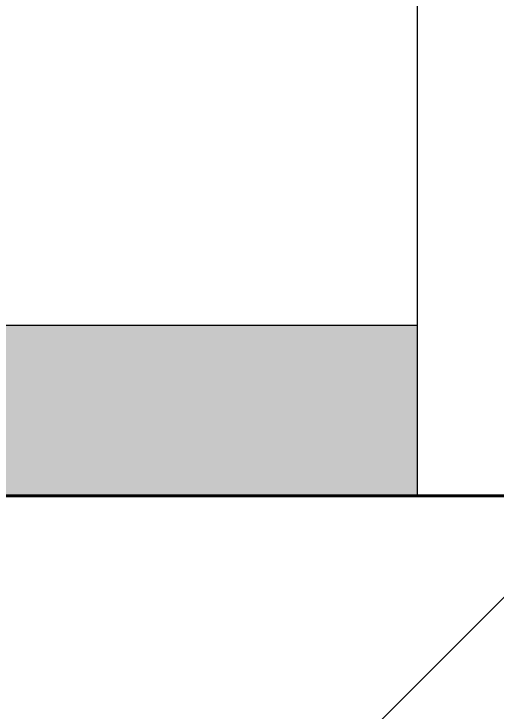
# Model space of a CAD drawing. Header units: millimetres. Extents: x -60946 to 138510, y -262288 to 24501.
# Drawn here: x 49420.8 to 49491.5, y 3623.4 to 3725.7 of the extents above; entities that cross this region are included whole.
import ezdxf

# ---------------------------------------------------------------- set-up
doc = ezdxf.new("R2010")
doc.units = ezdxf.units.MM
doc.layers.add('2)Тип-4', color=7, linetype='Continuous', lineweight=30, true_color=0x0080c0)
for name, color, linetype, lineweight in [('Несущие колонны', 7, 'Continuous', 18), ('Размеры', 7, 'Continuous', 9), ('Стены внутренние', 7, 'Continuous', 18)]:
    doc.layers.add(name, color=color, linetype=linetype, lineweight=lineweight)
doc.styles.add('GOST Common_3', font='', dxfattribs={"width": 0.9, "height": 200})
doc.styles.get('GOST Common_3').set_extended_font_data('GOST Common')
doc.dimstyles.new('ADSK_Основной_2_0_2', dxfattribs={"dimscale": 304.8, "dimtxt": 201.142999, "dimasz": 0.463911, "dimexe": 0.328084, "dimexo": 0.328084, "dimgap": 0.164042, "dimtad": 1, "dimdec": 3, "dimrnd": 0.001, "dimdsep": 46, "dimtxsty": 'GOST Common_3', "dimblk1": 'OBLIQUE', "dimblk2": 'OBLIQUE', "dimsah": 1, "dimcen": 0.09, "dimdle": 0.328084, "dimazin": 2, "dimtfac": 1, "dimtdec": 4, "dimtix": 1, "dimtmove": 0, "dimatfit": 3, "dimfxl": 1, "dimtvp": 1, "dimtolj": 1, "dimtzin": 0, "dimlwd": 20, "dimlwe": 20, "dimarcsym": 2})

# ---------------------------------------------------------------- blocks, each defined once
blk = doc.blocks.new('ADSK_КолоннаЖБ_Прямоугольная - 500x500 мм-V14-Кладочный план подвала')
at = {"layer": 'Несущие колонны', "lineweight": 9}
h = blk.add_hatch(dxfattribs=at)
h.set_pattern_fill('FP_20', color=256, style=0, pattern_type=2)
h.set_pattern_definition([(315, (-3404.97, 49600), (224.5064, 224.5064), []), (315, (-3404.97, 49375.5), (224.5064, 224.5064), [396.875, -79.375, 3.353, -76.022])])
h.paths.add_polyline_path([(-250, -250), (250, -250), (250, 250), (-250, 250)])
at = {"layer": 'Несущие колонны', "lineweight": 40}
for p, q in [((250, 250), (250, -250)), ((250, -250), (250, 250))]:
    blk.add_line(p, q, dxfattribs=at)
blk = doc.blocks.new('_Oblique')
at = {"color": 0, "linetype": 'ByBlock', "lineweight": -2}
blk.add_line((-0.5, -0.5), (0.5, 0.5), dxfattribs=at)
blk = doc.blocks.new('DIMBLOCK450-Кладочный план подвала')
at = {"layer": 'Defpoints', "color": 0, "transparency": 16777216}
for p in [(49480, 4200.97), (49480, 4100.99), (48540, 3679.97)]:
    blk.add_point(p, dxfattribs=at)
at = {"layer": 'Размеры', "color": 0, "lineweight": 20, "transparency": 16777216}
for p, q in [((48540, 3779.97), (48540, 4200.99)), ((48440, 4100.99), (49580, 4100.99)), ((49480, 4100.97), (49480, 4000.99))]:
    blk.add_line(p, q, dxfattribs=at)
at = {"layer": 'Размеры', "color": 0, "lineweight": 20, "transparency": 16777216, "xscale": 141.4, "yscale": 141.4, "zscale": 141.4, "rotation": 180}
blk.add_blockref('_Oblique', (48540, 4100.99), dxfattribs=at)
at = {"layer": 'Размеры', "color": 0, "lineweight": 20, "transparency": 16777216, "xscale": 141.4, "yscale": 141.4, "zscale": 141.4}
blk.add_blockref('_Oblique', (49480, 4100.99), dxfattribs=at)
at = {"layer": 'Размеры', "color": 0, "lineweight": 9, "transparency": 16777216, "insert": (49010, 4250.99), "char_height": 200, "width": 474.5611, "attachment_point": 5, "style": 'GOST Common_3'}
blk.add_mtext('\\A1;940', dxfattribs=at)

msp = doc.modelspace()

# ---------------------------------------------------------------- hatches: boundary and pattern name
at = {"layer": '2)Тип-4', "true_color": 0x000080, "transparency": 33554687}
msp.add_hatch(color=176, dxfattribs=at).paths.add_polyline_path([(49350, 3654.969), (49480, 3654.969), (49480, 3679.969), (48565, 3679.969), (48565, 3654.969), (48615, 3654.969)])
at = {"layer": 'Стены внутренние', "lineweight": 9}
h = msp.add_hatch(dxfattribs=at)
h.set_pattern_fill('FP_2', color=256, style=0, pattern_type=2)
h.set_pattern_definition([(45, (0, 0), (-235.7317, 235.7317), []), (45, (157.15, 0), (-235.7317, 235.7317), [])])
h.paths.add_polyline_path([(49600, 3654.969), (49600, 6504.969), (49480, 6504.969), (49480, 3654.969)])

# ---------------------------------------------------------------- linework, layer by layer
at = {"layer": 'Стены внутренние', "lineweight": 5}
for p, q in [((49480, 3654.969), (49480, 6504.969)), ((49480, 3679.969), (48540, 3679.969))]:
    msp.add_line(p, q, dxfattribs=at)

# ---------------------------------------------------------------- block references
at = {"layer": 'Несущие колонны', "rotation": 89.9999999999999}
msp.add_blockref('ADSK_КолоннаЖБ_Прямоугольная - 500x500 мм-V14-Кладочный план подвала', (49600, 3404.969), dxfattribs=at)

# ---------------------------------------------------------------- dimensions: what is measured, and where the dimension line sits
at = {"layer": 'Размеры', "lineweight": 9}
dim = msp.add_linear_dim(base=(49480, 4100.9898), p1=(48540, 3679.969), p2=(49480, 4200.9747), dimstyle='ADSK_Основной_2_0_2', override={"dimpost": '<>', "dimfxl": 1074.731129}, dxfattribs=at)
dim.commit()
dim.dimension.update_dxf_attribs({"geometry": 'DIMBLOCK450-Кладочный план подвала', "text_midpoint": (49010, 4250.9898)})

doc.saveas('drawing.dxf')
